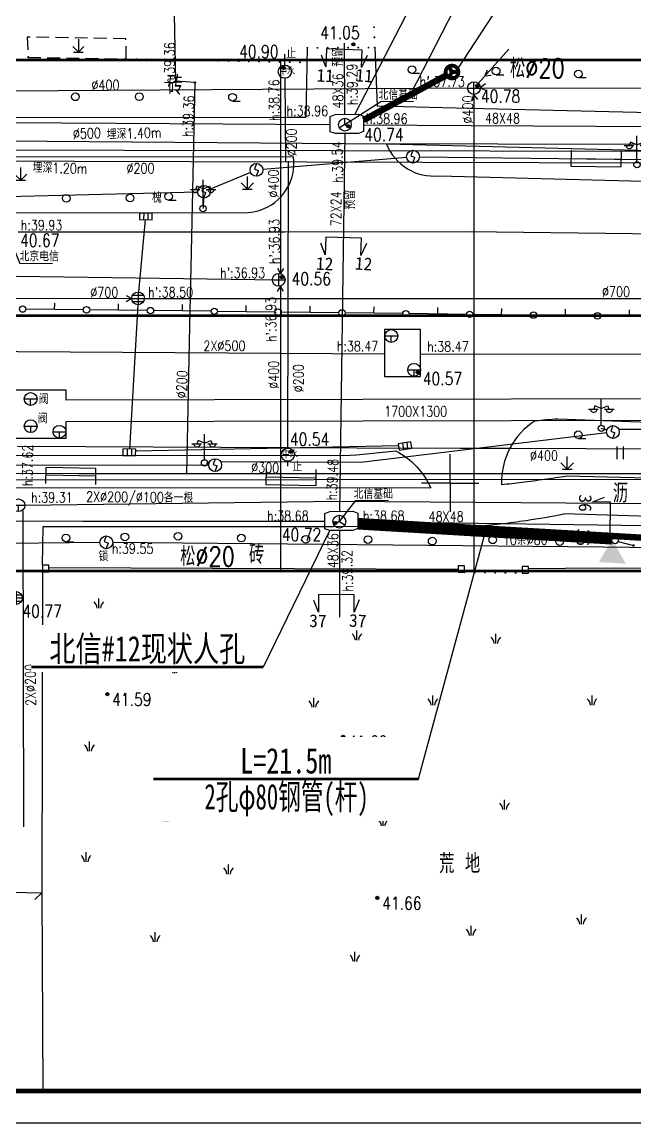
# Model space of a CAD drawing. Header units: inches. Extents: x 505347 to 508499, y 312634 to 313316.
# Drawn here: x 505470.2 to 505518.2, y 312661.5 to 312747.7 of the extents above; entities that cross this region are included whole.
import ezdxf
from ezdxf.enums import TextEntityAlignment as Align
from ezdxf.lldxf.tags import DXFTag

# ---------------------------------------------------------------- set-up
doc = ezdxf.new("R2010")
doc.units = ezdxf.units.IN
doc.header["$LTSCALE"] = 0.5
doc.header["$MEASUREMENT"] = 0
doc.linetypes.add('ACAD_ISO05W100', pattern=[33, 24, -3, 0, -3, 0, -3])
doc.linetypes.add('XX21', pattern=[3, 2, -1])
for name, color, linetype in [('BJ0', 7, 'Continuous'), ('BJ02', 7, 'Continuous'), ('BJ03', 7, 'Continuous'), ('BJ04', 7, 'Continuous'), ('BJ05', 7, 'Continuous'), ('BJ08', 7, 'Continuous'), ('BJ09', 7, 'Continuous'), ('BJ10', 7, 'Continuous'), ('BZ', 2, 'Continuous'), ('上水注记', 4, 'Continuous'), ('上水管线', 4, 'Continuous'), ('中水井', 151, 'Continuous'), ('中水注记', 151, 'Continuous'), ('中水管线', 151, 'Continuous'), ('中水高程表', 151, 'Continuous'), ('各家需求标注', 6, 'Continuous'), ('图签', 7, 'Continuous'), ('污水井', 247, 'Continuous'), ('污水注记', 247, 'Continuous'), ('污水管线', 247, 'Continuous'), ('污水高程表', 247, 'Continuous'), ('热力井', 40, 'Continuous'), ('热力注记', 40, 'Continuous'), ('热力管线', 40, 'Continuous'), ('热力高程表', 40, 'Continuous'), ('照明井', 193, 'Continuous'), ('照明管线', 193, 'Continuous'), ('燃气注记', 6, 'Continuous'), ('燃气管线', 6, 'Continuous'), ('燃气高程表', 6, 'Continuous'), ('电信井权属', 7, 'Continuous'), ('电信井（北信基础）', 3, 'Continuous'), ('电信断面图及编号', 3, 'Continuous'), ('电信注记', 3, 'Continuous'), ('电信管线', 3, 'Continuous'), ('电信规划位置', 1, 'Continuous'), ('电信高程表', 3, 'Continuous'), ('电力井', 1, 'Continuous'), ('电力注记', 1, 'Continuous'), ('电力管线', 1, 'Continuous'), ('电力高程表', 1, 'Continuous'), ('通信人井', 7, 'Continuous'), ('道路红线', 1, 'Continuous'), ('雨水井', 34, 'Continuous'), ('雨水注记', 34, 'Continuous'), ('雨水管线', 34, 'Continuous'), ('雨水高程表', 34, 'Continuous'), ('雨蓖子', 34, 'Continuous')]:
    doc.layers.add(name, color=color, linetype=linetype)
doc.styles.add('HZ', font='simplex.shx', dxfattribs={"bigfont": 'hztxt'})
doc.styles.get("Standard").update_dxf_attribs({"font": 'txt.shx', "bigfont": 'hztxt.shx'})
doc.styles.add('粗宋', font='', dxfattribs={"width": 0.75})
doc.styles.add('粗等线', font='simhei.ttf')
doc.styles.get('粗宋').set_extended_font_data('SimSun')
doc.linetypes.add('1152', pattern='A,15,-0.9,[138,ltypeshp.shx,S=1,R=0,X=0,Y=-0.5],-0.7,[138,ltypeshp.shx,S=1,R=0,X=0,Y=-0.5],-0.9,0', length=17.5)
tags = doc.linetypes.add('DL', pattern='A,15,-4.925,[130,ltypeshp.shx,S=0.5,R=330,X=-0.15,Y=0.433],0,[130,ltypeshp.shx,S=0.4,R=90,X=0,Y=0],-0.15,[130,ltypeshp.shx,S=0.5,R=150,X=0,Y=-0.433],-4.925,15', length=40).pattern_tags.tags
tags[32:33] = [DXFTag(74, 4), DXFTag(75, 0), DXFTag(340, '0'), DXFTag(46, 1.0), DXFTag(50, 0.0), DXFTag(44, 0.0), DXFTag(45, 0.0)]
tags[30:31] = [DXFTag(74, 4), DXFTag(75, 0), DXFTag(340, '0'), DXFTag(46, 1.0), DXFTag(50, 0.0), DXFTag(44, 0.0), DXFTag(45, 0.0)]
tags[4:5] = [DXFTag(74, 4), DXFTag(75, 0), DXFTag(340, '0'), DXFTag(46, 1.0), DXFTag(50, 0.0), DXFTag(44, 0.0), DXFTag(45, 0.0)]
tags = doc.linetypes.add('DX', pattern='A,15,-5,[130,ltypeshp.shx,S=1,R=330,X=0,Y=0],-5,15', length=40).pattern_tags.tags
tags[16:17] = [DXFTag(74, 4), DXFTag(75, 0), DXFTag(340, '0'), DXFTag(46, 1.0), DXFTag(50, 0.0), DXFTag(44, 0.0), DXFTag(45, 0.0)]
tags[14:15] = [DXFTag(74, 4), DXFTag(75, 0), DXFTag(340, '0'), DXFTag(46, 1.0), DXFTag(50, 0.0), DXFTag(44, 0.0), DXFTag(45, 0.0)]
tags[4:5] = [DXFTag(74, 4), DXFTag(75, 0), DXFTag(340, '0'), DXFTag(46, 1.0), DXFTag(50, 0.0), DXFTag(44, 0.0), DXFTag(45, 0.0)]
tags = doc.linetypes.add('SS', pattern='A,15,-1.9,[130,ltypeshp.shx,S=1,R=330,X=0,Y=0],-1.2,[130,ltypeshp.shx,S=1,R=330,X=0,Y=0],-1.9,15', length=35).pattern_tags.tags
tags[24:25] = [DXFTag(74, 4), DXFTag(75, 0), DXFTag(340, '0'), DXFTag(46, 1.0), DXFTag(50, 0.0), DXFTag(44, 0.0), DXFTag(45, 0.0)]
tags[22:23] = [DXFTag(74, 4), DXFTag(75, 0), DXFTag(340, '0'), DXFTag(46, 1.0), DXFTag(50, 0.0), DXFTag(44, 0.0), DXFTag(45, 0.0)]
tags[4:5] = [DXFTag(74, 4), DXFTag(75, 0), DXFTag(340, '0'), DXFTag(46, 1.0), DXFTag(50, 0.0), DXFTag(44, 0.0), DXFTag(45, 0.0)]
tags = doc.linetypes.add('TRQZ', pattern='A,15,[130,ltypeshp.shx,S=0.6,R=0,X=0,Y=0],-2.5,[133,ltypeshp.shx,S=0.05,R=0,X=0,Y=0],-2.5,[130,ltypeshp.shx,S=0.6,R=0,X=0,Y=0],15', length=35).pattern_tags.tags
tags[28:29] = [DXFTag(74, 4), DXFTag(75, 0), DXFTag(340, '0'), DXFTag(46, 1.0), DXFTag(50, 0.0), DXFTag(44, 0.0), DXFTag(45, 0.0)]

# ---------------------------------------------------------------- blocks, each defined once
blk = doc.blocks.new('B5461')
for q in [(-0.866025, -0.5), (0, 1), (0.866025, -0.5)]:
    blk.add_line((0, 0), q)
blk.add_circle((0, 0), 1)
blk = doc.blocks.new('B552')
for p, q in [((0.984668, 0.518566), (-1.015332, 0.518566)), ((-1.015332, 0.518566), (-1.015332, -0.481434)), ((0.984668, -0.481434), (0.984668, 0.518566)), ((-1.015332, -0.481434), (0.984668, -0.481434))]:
    blk.add_line(p, q)
at = {"linetype": 'Continuous'}
for p, q in [((-0.348666, -0.481434), (-0.348666, 0.518566)), ((0.318001, -0.481434), (0.318001, 0.518566))]:
    blk.add_line(p, q, dxfattribs=at)
blk = doc.blocks.new('MB9389')
blk.add_lwpolyline([(0, 0), (0, 1.5)])
for centre, start, end in [((-1.856822, -0.19892), 7.057156, 46.873753), ((1.856822, -0.19892), 133.126247, 172.942844)]:
    blk.add_arc(centre, 1.619088, start, end)
blk = doc.blocks.new('BC028')
for p, q in [((-0.99, 3.5), (-1.19, 3)), ((0, 3.1), (-0.99, 3.5)), ((0, 0.5), (0, 4.5)), ((0, 3.1), (1, 3.5)), ((1, 3.5), (1.2, 3)), ((-1.98, 3), (-0.49, 3)), ((0.5, 3), (2, 3))]:
    blk.add_line(p, q)
blk.add_circle((0, 0), 0.5)
for centre in [(-1.19, 3), (1.25, 3)]:
    blk.add_arc(centre, 0.5, 179, 0)
blk = doc.blocks.new('236')
blk.add_lwpolyline([(-0.5, -0.5), (0.5, -0.5), (0.5, 0.5), (-0.5, 0.5)], close=True)
blk = doc.blocks.new('953')
for p, q in [((0, 2), (0, 0)), ((0, 0), (-0.87, 0.87)), ((-0.75, 0), (0.75, 0)), ((0.87, 0.87), (0, 0))]:
    blk.add_line(p, q)
blk = doc.blocks.new('BC112')
for p, q in [((-0.49, -0.99), (-0.49, 1.01)), ((0.51, -0.99), (0.51, 1.01))]:
    blk.add_line(p, q)
blk = doc.blocks.new('B954')
at = {"linetype": 'Continuous'}
for p, q in [((0, 0), (0, 2)), ((0, 0), (-0.978957, 0.978957)), ((-0.75, 0), (0.75, 0)), ((0, 0), (0.978957, 0.978957))]:
    blk.add_line(p, q, dxfattribs=at)
blk = doc.blocks.new('831')
for radius in [0.25, 0.15, 0.05]:
    blk.add_circle((0, 0), radius)
blk = doc.blocks.new('B8211')
blk.add_hatch(color=256).paths.add_polyline_path([(0.25, 0, 1), (-0.25, 0, 1)])
blk.add_circle((0, 0), 0.25)
blk = doc.blocks.new('B545')
for p, q in [((-1, 0), (1, 0)), ((0, -1), (0, 0))]:
    blk.add_line(p, q)
blk.add_circle((0, 0), 1)
blk = doc.blocks.new('B547')
at = {"linetype": 'Continuous'}
for p, q in [((0, 1), (-0.31427, 0.111111)), ((-0.31427, 0.111111), (0.31427, -0.111111)), ((0, -1), (0.31427, -0.111111))]:
    blk.add_line(p, q, dxfattribs=at)
blk.add_circle((0, 0), 1)
blk = doc.blocks.new('B5421')
for p, q in [((-1, 0), (1, 0)), ((0, -1), (0, 1))]:
    blk.add_line(p, q)
blk.add_circle((0, 0), 1)
blk = doc.blocks.new('B5422')
at = {"linetype": 'Continuous'}
for p, q in [((-1, 0), (1, 0)), ((-0.866025, 0.5), (0.866025, 0.5)), ((0, 1), (0, -1)), ((-0.866025, -0.5), (0.866025, -0.5))]:
    blk.add_line(p, q, dxfattribs=at)
blk.add_circle((0, 0), 1, dxfattribs=at)
blk = doc.blocks.new('53214')
blk.add_circle((0, 0), 0.1)
for tag in ['路号', '线号', '点号']:
    blk.add_attdef(tag, (0, 0), '', height=0.00001)
blk = doc.blocks.new('111111')
for p, q in [((518343.576, 303505.111), (518748.576, 303505.111)), ((518331.076, 303502.611), (518751.076, 303502.611))]:
    blk.add_line(p, q)
at = {"const_width": 0.35}
blk.add_lwpolyline([(518343.576, 303648.561), (518748.576, 303648.561), (518748.576, 303505.111), (518343.576, 303505.111)], close=True, dxfattribs=at)
blk = doc.blocks.new('A$C23F021E1')
at = {"color": 255}
blk.add_wipeout([(0, 6.569), (20.762, 6.569), (20.762, 0), (0, 0)], dxfattribs=at).dxf.layer = 'BZ'
at = {"layer": 'BZ', "color": 0, "const_width": 0.2}
blk.add_lwpolyline([(0, 3.285), (20.762, 3.285)], dxfattribs=at)
at = {"layer": 'BZ', "style": '粗宋', "width": 0.75, "flags": 8}
for tag, p in [('X=', (10.365, 3.712)), ('Y=', (10.426, 0.898))]:
    blk.add_attdef(tag, text='', height=2, dxfattribs=at).set_placement(p, align=Align.CENTER)
blk = doc.blocks.new('5656')
at = {"layer": '通信人井', "color": 0, "const_width": 0.6, "elevation": -9959.29}
blk.add_lwpolyline([(513203.83, 303411.73), (513203.83, 303411.8), (513203.82, 303411.86), (513203.81, 303411.92), (513203.79, 303411.98), (513203.77, 303412.04), (513203.75, 303412.1), (513203.72, 303412.16), (513203.69, 303412.21), (513203.66, 303412.26), (513203.62, 303412.32), (513203.58, 303412.36), (513203.54, 303412.41), (513203.5, 303412.45), (513203.45, 303412.49), (513203.4, 303412.53), (513203.34, 303412.56), (513203.29, 303412.6), (513203.23, 303412.62), (513203.17, 303412.65), (513203.11, 303412.67), (513203.05, 303412.68), (513202.99, 303412.69), (513202.93, 303412.7), (513202.87, 303412.71), (513202.8, 303412.71), (513202.74, 303412.7), (513202.68, 303412.69), (513202.62, 303412.68), (513202.56, 303412.67), (513202.5, 303412.65), (513202.44, 303412.63), (513202.38, 303412.6), (513202.33, 303412.57), (513202.27, 303412.54), (513202.22, 303412.5), (513202.17, 303412.46), (513202.13, 303412.42), (513202.08, 303412.37), (513202.04, 303412.32), (513202.01, 303412.27), (513201.97, 303412.22), (513201.94, 303412.16), (513201.92, 303412.11), (513201.89, 303412.05), (513201.87, 303411.99), (513201.86, 303411.93), (513201.84, 303411.87), (513201.84, 303411.8), (513201.83, 303411.74), (513201.83, 303411.68), (513201.84, 303411.62), (513201.84, 303411.55), (513201.85, 303411.49), (513201.87, 303411.43), (513201.89, 303411.37), (513201.91, 303411.31), (513201.94, 303411.26), (513201.97, 303411.2), (513202, 303411.15), (513202.04, 303411.1), (513202.08, 303411.05), (513202.12, 303411), (513202.17, 303410.96), (513202.22, 303410.92), (513202.27, 303410.88), (513202.32, 303410.85), (513202.37, 303410.82), (513202.43, 303410.79), (513202.49, 303410.77), (513202.55, 303410.75), (513202.61, 303410.73), (513202.67, 303410.72), (513202.73, 303410.71), (513202.8, 303410.71), (513202.86, 303410.71), (513202.92, 303410.71), (513202.98, 303410.72), (513203.05, 303410.73), (513203.11, 303410.74), (513203.17, 303410.76), (513203.22, 303410.79), (513203.28, 303410.81), (513203.34, 303410.84), (513203.39, 303410.88), (513203.44, 303410.91), (513203.49, 303410.95), (513203.54, 303411), (513203.58, 303411.04), (513203.62, 303411.09), (513203.66, 303411.14), (513203.69, 303411.19), (513203.72, 303411.25), (513203.75, 303411.3), (513203.77, 303411.36), (513203.79, 303411.42), (513203.81, 303411.48), (513203.82, 303411.55), (513203.83, 303411.61), (513203.83, 303411.67)], close=True, dxfattribs=at)
for points in [[(513202.83, 303411.71), (513202.34, 303410.89)], [(513203.78, 303411.7), (513202.83, 303411.71), (513202.35, 303412.52)]]:
    blk.add_lwpolyline(points, dxfattribs=at)
blk = doc.blocks.new('A$C463E76B2')
at = {"color": 255}
blk.add_wipeout([(0, 3.692), (18.176, 3.692), (18.176, 0), (0, 0)], dxfattribs=at).dxf.layer = 'BZ'
at = {"layer": 'BZ', "color": 0, "const_width": 0.2}
blk.add_lwpolyline([(0, 0.407), (18.176, 0.407)], dxfattribs=at)
at = {"layer": 'BZ', "style": '粗宋', "width": 0.75, "flags": 8}
blk.add_attdef('X=', text='', height=2, dxfattribs=at).set_placement((9.088, 0.834), align=Align.CENTER)

msp = doc.modelspace()

# ---------------------------------------------------------------- hatches: boundary and pattern name
at = {"layer": '图签'}
msp.add_hatch(color=1, dxfattribs=at).paths.add_polyline_path([(505516.37, 312707.139), (505515.328, 312705.4), (505517.455, 312705.271)])

# ---------------------------------------------------------------- linework, layer by layer
for p, q in [((505517.287, 312781.182), (505496.225, 312740.45, 82.3)), ((505517.843, 312775.749), (505500.566, 312741.973, 82.3)), ((505519.195, 312766.913), (505504.27, 312744.011))]:
    msp.add_line(p, q)
at = {"color": 1, "const_width": 0.2, "elevation": 82.3}
for points in [[(505428.806, 312744.696), (505518.45, 312744.696), (505562.4, 312744.696), (505562.4, 312807.449)], [(505828.45, 312704.696), (505428.806, 312704.696)]]:
    msp.add_lwpolyline(points, dxfattribs=at)
at = {"const_width": 0.5, "elevation": 82.3}
for points in [[(505496.905, 312739.996), (505503.407, 312743.506)], [(505496.469, 312708.608), (505522.615, 312707.083)], [(505496.471, 312708.199), (505516.361, 312707.023)]]:
    msp.add_lwpolyline(points, dxfattribs=at)
at = {"layer": 'BJ0'}
for q in [(505503.696, 312713.84, 82.3), (505501.446, 312711.59, 82.3), (505503.696, 312709.34, 82.3), (505505.946, 312711.59, 82.3)]:
    msp.add_line((505503.696, 312711.59, 82.3), q, dxfattribs=at)
at = {"layer": 'BJ02', "linetype": 'Continuous', "elevation": 82.3}
for points in [[(505474.976, 312725.148), (505470.476, 312725.202)], [(505472.726, 312725.175), (505472.732, 312725.675)], [(505479.975, 312725.089), (505475.476, 312725.143)], [(505477.725, 312725.116), (505477.731, 312725.616)], [(505484.975, 312725.03), (505480.475, 312725.083)], [(505482.725, 312725.057), (505482.731, 312725.557)], [(505489.975, 312724.971), (505485.475, 312725.024)], [(505487.725, 312724.997), (505487.731, 312725.497)], [(505494.974, 312724.911), (505490.475, 312724.965)], [(505492.724, 312724.938), (505492.73, 312725.438)], [(505499.974, 312724.852), (505495.474, 312724.905)], [(505497.724, 312724.879), (505497.73, 312725.379)], [(505504.974, 312724.793), (505500.474, 312724.846)], [(505502.724, 312724.82), (505502.73, 312725.319)], [(505507.723, 312724.76), (505507.729, 312725.26)], [(505512.723, 312724.701), (505512.729, 312725.201)], [(505517.723, 312724.642), (505517.729, 312725.142)], [(505509.973, 312724.734), (505505.474, 312724.787)], [(505514.973, 312724.674), (505510.473, 312724.728)], [(505519.972, 312724.615), (505515.473, 312724.668)], [(505468.134, 312663.999), (505468.055, 312670.123), (505467.933, 312679.584), (505471.71, 312679.521), (505471.809, 312663.999)]]:
    msp.add_lwpolyline(points, dxfattribs=at)
at = {"layer": 'BJ02', "linetype": 'Continuous', "elevation": 82.3, "flags": 128}
for points in [[(505471.779, 312704.65), (505471.71, 312679.521)], [(505472.279, 312704.985), (505504.315, 312704.858)], [(505509.831, 312704.922), (505512.691, 312704.891)], [(505533.419, 312704.923), (505512.691, 312704.891)], [(505471.71, 312679.521), (505471.177, 312678.993)]]:
    msp.add_lwpolyline(points, dxfattribs=at)
at = {"layer": 'BJ02', "linetype": 'Continuous'}
for centre in [(505470.226, 312725.205, 82.3), (505475.226, 312725.145, 82.3), (505480.225, 312725.086, 82.3), (505485.225, 312725.027, 82.3), (505490.225, 312724.968, 82.3), (505495.224, 312724.908, 82.3), (505500.224, 312724.849, 82.3), (505505.224, 312724.79, 82.3), (505510.223, 312724.731, 82.3), (505515.223, 312724.671, 82.3)]:
    msp.add_circle(centre, 0.25, dxfattribs=at)
at = {"layer": 'BJ03', "linetype": 'Continuous', "elevation": 82.3}
for points in [[(505513.165, 312737.641), (505513.146, 312736.391)], [(505513.155, 312736.991), (505517.059, 312736.933)], [(505517.069, 312737.583), (505517.05, 312736.333)], [(505513.146, 312736.391), (505517.05, 312736.333)], [(505472.041, 312711.544), (505472.059, 312712.793)], [(505475.963, 312712.735), (505472.059, 312712.793)], [(505475.954, 312712.135), (505472.05, 312712.193)], [(505475.945, 312711.486), (505475.963, 312712.735)], [(505489.284, 312712.714), (505489.266, 312711.464)], [(505489.274, 312712.064), (505493.178, 312712.006)], [(505493.188, 312712.656), (505493.17, 312711.406)], [(505489.266, 312711.464), (505493.17, 312711.406)]]:
    msp.add_lwpolyline(points, dxfattribs=at)
at = {"layer": 'BJ04', "linetype": 'Continuous', "const_width": 0.075, "elevation": 82.3}
for points in [[(505497.735, 312747.311, 1), (505497.737, 312747.236, 1)], [(505497.76, 312746.511, 1), (505497.762, 312746.436, 1)], [(505492.538, 312745.652, 1), (505492.463, 312745.652, 1)], [(505493.338, 312745.655, 1), (505493.263, 312745.655, 1)], [(505494.138, 312745.659, 1), (505494.063, 312745.658, 1)], [(505494.938, 312745.662, 1), (505494.863, 312745.662, 1)], [(505495.737, 312745.666, 1), (505495.662, 312745.665, 1)], [(505496.537, 312745.669, 1), (505496.462, 312745.669, 1)], [(505497.337, 312745.672, 1), (505497.262, 312745.672, 1)], [(505497.785, 312745.712, 1), (505497.787, 312745.637, 1)], [(505470.611, 312744.906, 1), (505470.686, 312744.906, 1)], [(505478.37, 312744.779, 1), (505478.295, 312744.78, 1)], [(505479.17, 312744.764, 1), (505479.095, 312744.765, 1)], [(505479.97, 312744.748, 1), (505479.895, 312744.75, 1)], [(505480.77, 312744.733, 1), (505480.695, 312744.734, 1)], [(505481.57, 312744.718, 1), (505481.495, 312744.719, 1)], [(505482.369, 312744.703, 1), (505482.294, 312744.704, 1)], [(505483.169, 312744.687, 1), (505483.094, 312744.689, 1)], [(505483.969, 312744.672, 1), (505483.894, 312744.673, 1)], [(505484.769, 312744.657, 1), (505484.694, 312744.658, 1)], [(505485.569, 312744.642, 1), (505485.494, 312744.643, 1)], [(505486.369, 312744.626, 1), (505486.294, 312744.628, 1)], [(505487.169, 312744.611, 1), (505487.094, 312744.612, 1)], [(505487.968, 312744.596, 1), (505487.893, 312744.597, 1)], [(505488.768, 312744.581, 1), (505488.693, 312744.582, 1)], [(505489.568, 312744.565, 1), (505489.493, 312744.567, 1)], [(505490.368, 312744.55, 1), (505490.293, 312744.552, 1)], [(505491.168, 312744.535, 1), (505491.093, 312744.536, 1)], [(505491.968, 312744.52, 1), (505491.893, 312744.521, 1)], [(505504.852, 312704.608, 1), (505504.777, 312704.609, 1)], [(505505.652, 312704.597, 1), (505505.577, 312704.598, 1)], [(505506.452, 312704.586, 1), (505506.377, 312704.587, 1)], [(505507.252, 312704.575, 1), (505507.177, 312704.576, 1)], [(505508.052, 312704.563, 1), (505507.977, 312704.564, 1)], [(505508.852, 312704.552, 1), (505508.777, 312704.553, 1)]]:
    msp.add_lwpolyline(points, format="xyb", close=True, dxfattribs=at)
at = {"layer": 'BJ04', "linetype": 'XX21', "elevation": 82.3}
msp.add_lwpolyline([(505470.649, 312744.906), (505478.333, 312744.78), (505478.302, 312746.368), (505470.586, 312746.494)], close=True, dxfattribs=at)
at = {"layer": 'BJ04', "linetype": 'Continuous', "elevation": 82.3, "flags": 128}
for points in [[(505492.5, 312745.652), (505492.397, 312740.235)], [(505497.786, 312745.674), (505497.983, 312741.092)], [(505502.812, 312735.635), (505535.821, 312734.785)]]:
    msp.add_lwpolyline(points, dxfattribs=at)
at = {"layer": 'BJ04', "linetype": 'Continuous'}
for points, elevation in [([(505504.127, 312740.942), (505497.983, 312741.092)], 123.01), ([(505535.746, 312740.171), (505504.127, 312740.942)], 123.01), ([(505428.806, 312740.185), (505490.935, 312740.234)], 82.3), ([(505490.935, 312740.234), (505492.397, 312740.235)], 82.3), ([(505428.806, 312737.138), (505491.427, 312737.122)], 82.3), ([(505428.806, 312732.682), (505487.437, 312732.754)], 82.3), ([(505495.342, 312713.731), (505469.686, 312713.725)], 82.3), ([(505512.801, 312712.142), (505518.111, 312712.013)], 123.079), ([(505518.111, 312712.013), (505542.339, 312711.428)], 123.079), ([(505468.527, 312711.231), (505502.167, 312711.209)], 82.3), ([(505520.19, 312708.953), (505512.579, 312709.17)], 82.3), ([(505471.779, 312705.15), (505471.824, 312708.194), (505490.717, 312708.198)], 123.131), ([(505490.717, 312708.198), (505494.54, 312708.199)], 123.131), ([(505494.54, 312708.199), (505505.554, 312708.202)], 123.131)]:
    msp.add_lwpolyline(points, dxfattribs=dict(at, elevation=elevation))
at = {"layer": 'BJ04'}
for points, elevation in [([(505535.992, 312737.186), (505498.716, 312738.122)], 123), ([(505512.126, 312716.623), (505537.044, 312715.707)], 82.3)]:
    msp.add_lwpolyline(points, dxfattribs=dict(at, elevation=elevation))
at = {"layer": 'BJ04', "linetype": 'Continuous', "elevation": 82.3, "flags": 128}
for points in [[(505498.716, 312738.122, 0.335203), (505502.812, 312735.635)], [(505510.346, 312716.465, -0.006776), (505512.126, 312716.623)], [(505495.342, 312713.731, 0.011934), (505499.442, 312714.104)], [(505505.554, 312708.202, 0.0086), (505507.617, 312708.399, 0.0086), (505509.673, 312708.667, 0.012235), (505512.579, 312709.17)]]:
    msp.add_lwpolyline(points, format="xyb", dxfattribs=at)
at = {"layer": 'BJ04', "linetype": 'Continuous', "elevation": 82.3}
for points in [[(505489.14, 312733.068, 0.336037), (505491.427, 312737.122)], [(505487.437, 312732.754, 0.113826), (505489.14, 312733.068)], [(505510.346, 312716.465, 0.263098), (505507.718, 312711.467, 2.398395)], [(505499.442, 312714.104, -0.169651), (505502.167, 312711.209, 0.649339)], [(505509.322, 312711.659, 0.003237), (505511.063, 312711.889, 0.003237), (505512.801, 312712.142)], [(505507.718, 312711.467, 0.002977), (505509.322, 312711.659)]]:
    msp.add_lwpolyline(points, format="xyb", dxfattribs=at)
at = {"layer": 'BJ05', "linetype": 'DL', "elevation": 123.048}
msp.add_lwpolyline([(505516.844, 312707.024), (505518.051, 312706.702)], dxfattribs=at)
at = {"layer": 'BJ05', "linetype": 'DL', "const_width": 0.1, "elevation": 123.048}
msp.add_lwpolyline([(505518.068, 312706.749, 1), (505518.035, 312706.654, 1)], format="xyb", close=True, dxfattribs=at)
at = {"layer": 'BJ05', "linetype": 'Continuous'}
msp.add_circle((505516.602, 312707.089, 123.048), 0.25, dxfattribs=at)
at = {"layer": 'BJ09', "linetype": 'Continuous', "flags": 128}
for points, elevation in [([(505500.696, 312743.658), (505501.296, 312743.658)], 82.3), ([(505507.288, 312743.539), (505507.888, 312743.539)], 82.3), ([(505513.732, 312743.32), (505514.332, 312743.32)], 82.3), ([(505486.646, 312741.486), (505487.246, 312741.486)], 82.3), ([(505481.642, 312733.729), (505482.242, 312733.729)], 82.3), ([(505513.713, 312715.069), (505514.313, 312715.069)], 122.945), ([(505473.608, 312706.995), (505474.208, 312706.995)], 82.3)]:
    msp.add_lwpolyline(points, dxfattribs=dict(at, elevation=elevation))
at = {"layer": 'BJ09', "linetype": 'Continuous'}
for centre in [(505500.7, 312743.953, 82.3), (505507.292, 312743.834, 82.3), (505513.737, 312743.615, 82.3), (505474.352, 312741.819, 82.3), (505479.359, 312741.831, 82.3), (505486.651, 312741.782, 82.3), (505481.647, 312734.025, 82.3), (505473.631, 312733.874, 82.3), (505478.631, 312733.902, 82.3), (505513.718, 312715.365, 122.945), (505478.223, 312707.373, 82.3), (505482.391, 312707.422, 82.3), (505473.612, 312707.29, 82.3), (505487.339, 312707.276, 82.3), (505492.391, 312707.186, 82.3), (505497.258, 312707.162, 82.3), (505502.285, 312707.04, 82.3), (505507.029, 312707.143, 82.3), (505512.26, 312707.012, 82.3)]:
    msp.add_circle(centre, 0.3, dxfattribs=at)
at = {"layer": '上水管线', "linetype": 'SS', "ltscale": 0.6, "elevation": 82.3}
for points in [[(505428.806, 312737.713), (505494.64, 312737.607)], [(505494.64, 312737.607), (505518.943, 312737.567)], [(505469.827, 312714.471), (505496.398, 312714.357)], [(505496.398, 312714.357), (505504.448, 312714.322)], [(505504.448, 312714.322), (505508.502, 312714.305)], [(505508.502, 312714.305), (505537.618, 312714.179)]]:
    msp.add_lwpolyline(points, dxfattribs=at)
at = {"layer": '中水井'}
for centre in [(505490.754, 312743.784, 82.3), (505490.987, 312713.806, 82.3)]:
    msp.add_circle(centre, 0.515, dxfattribs=at)
at = {"layer": '中水管线', "elevation": 82.3}
for points in [[(505490.754, 312744.266), (505490.754, 312745.155)], [(505490.981, 312712.9), (505490.981, 312713.247)]]:
    msp.add_lwpolyline(points, dxfattribs=at)
at = {"layer": '中水管线', "linetype": 'SS', "ltscale": 0.6}
for points, elevation in [([(505490.754, 312743.303), (505490.805, 312736.794)], 82.3), ([(505428.806, 312736.904), (505519.711, 312736.64)], 82.3), ([(505490.984, 312714.341), (505491.033, 312736.794)], 82.3), ([(505518.949, 312711.854), (505467.067, 312711.804)], 122.741)]:
    msp.add_lwpolyline(points, dxfattribs=dict(at, elevation=elevation))
at = {"layer": '污水管线', "elevation": 82.3}
for points in [[(505505.882, 312742.874), (505508.286, 312745.554)], [(505490.405, 312744.696), (505490.405, 312727.975)], [(505506.598, 312743.911), (505506.4, 312743.452), (505506.897, 312743.51)], [(505505.052, 312742.49), (505428.806, 312741.993)], [(505506.449, 312742.822), (505506.05, 312742.521), (505506.511, 312742.326)], [(505506.05, 312742.521), (505579.744, 312742.478)], [(505505.852, 312741.605), (505505.55, 312742.003), (505505.356, 312741.543)], [(505505.55, 312742.003), (505505.554, 312704.696)], [(505490.165, 312728.396), (505490.405, 312727.975), (505490.665, 312728.391)], [(505439.843, 312728.196), (505490.273, 312727.494)], [(505490.646, 312726.573), (505490.405, 312727.011), (505490.146, 312726.583)], [(505490.405, 312727.011), (505490.405, 312704.696)]]:
    msp.add_lwpolyline(points, dxfattribs=at)
at = {"layer": '热力管线'}
for p, q in [((505530.287, 312718.197, 82.3), (505473.611, 312718.085, 82.3)), ((505530.287, 312716.497, 82.3), (505473.611, 312716.385, 82.3)), ((505495.016, 312710.145, 82.3), (505470.391, 312709.828, 82.3))]:
    msp.add_line(p, q, dxfattribs=at)
at = {"layer": '热力管线', "elevation": 82.3}
msp.add_lwpolyline([(505498.547, 312719.929), (505501.368, 312719.929), (505501.368, 312723.616), (505498.547, 312723.616)], close=True, dxfattribs=at)
for points in [[(505428.806, 312722.138), (505498.547, 312721.69)], [(505501.368, 312721.69), (505633.932, 312721.683)], [(505468.202, 312718.101), (505468.202, 312718.886), (505473.611, 312718.886), (505473.611, 312718.085)], [(505473.611, 312716.385), (505473.611, 312715.064), (505468.202, 312715.064), (505468.202, 312716.401)], [(505470.222, 312709.421), (505470.284, 312684.666)], [(505555.323, 312709.695), (505495.016, 312710.145)]]:
    msp.add_lwpolyline(points, dxfattribs=at)
at = {"layer": '照明管线', "elevation": 82.3}
for points in [[(505489.045, 312736.144), (505500.294, 312737.09)], [(505501.303, 312737.124), (505518.724, 312736.905)], [(505484.875, 312734.579), (505488.073, 312735.912)], [(505454.093, 312733.663), (505483.934, 312734.376)], [(505484.388, 312733.875), (505484.343, 312733.076)], [(505496.708, 312713.226), (505515.96, 312715.542)], [(505515.952, 312715.735), (505515.526, 312715.87)], [(505522.898, 312714.851), (505520.213, 312715.789), (505516.895, 312715.78)], [(505449.131, 312713.004), (505484.786, 312712.99)], [(505484.796, 312713.1), (505484.614, 312713.14)], [(505485.703, 312713.277), (505496.708, 312713.226)]]:
    msp.add_lwpolyline(points, dxfattribs=at)
at = {"layer": '燃气管线', "linetype": 'TRQZ'}
for p, q in [((505482.226, 312743.05, 82.3), (505482.046, 312751.27, 82.3)), ((505483.716, 312742.93, 82.3), (505482.226, 312743.05, 82.3)), ((505483.433, 312729.672, 82.3), (505483.716, 312742.93, 82.3)), ((505483.308, 312723.857, 82.3), (505483.433, 312729.672, 82.3)), ((505483.063, 312712.344, 82.3), (505483.308, 312723.857, 82.3)), ((505462.426, 312712.35, 82.3), (505474.629, 312712.346, 82.3)), ((505474.629, 312712.346, 82.3), (505480.853, 312712.345, 82.3)), ((505480.853, 312712.345, 82.3), (505492.723, 312712.342, 82.3)), ((505492.723, 312712.342, 82.3), (505533.682, 312712.332, 82.3))]:
    msp.add_line(p, q, dxfattribs=at)
at = {"layer": '燃气管线', "linetype": 'TRQZ', "ltscale": 0.5}
for points, elevation in [([(505495.452, 312738.142), (505428.806, 312738.651)], 123.04), ([(505555.331, 312738.003), (505495.452, 312738.142)], 122.937)]:
    msp.add_lwpolyline(points, dxfattribs=dict(at, elevation=elevation))
at = {"layer": '燃气管线', "linetype": 'TRQZ'}
for p in [(505482.226, 312743.05, 82.3), (505483.716, 312742.93, 82.3)]:
    msp.add_point(p, dxfattribs=at)
at = {"layer": '电信井权属'}
for points, elevation in [([(505495.452, 312739.642), (505498.261, 312741.463), (505500.82, 312741.486)], 123.04), ([(505469.01, 312731.246), (505470.008, 312728.78), (505472.567, 312728.803)], 82.3), ([(505495.016, 312708.565), (505496.312, 312710.232), (505498.871, 312710.255)], 123.022)]:
    msp.add_lwpolyline(points, dxfattribs=dict(at, elevation=elevation))
at = {"layer": '电信断面图及编号'}
for points, elevation in [([(505497.188, 312745.064), (505496.763, 312744.117), (505496.808, 312745.47), (505494.011, 312745.564), (505493.964, 312744.167), (505493.618, 312745.088)], 41.073), ([(505497.136, 312730.339), (505496.711, 312729.392), (505496.756, 312730.745), (505493.959, 312730.839), (505493.912, 312729.442), (505493.566, 312730.363)], 41.073), ([(505515.814, 312706.901), (505514.858, 312707.308), (505516.212, 312707.289), (505516.252, 312710.087), (505514.855, 312710.107), (505515.769, 312710.471)], 82.3), ([(505496.577, 312702.438), (505496.17, 312701.483), (505496.189, 312702.837), (505493.391, 312702.877), (505493.371, 312701.479), (505493.007, 312702.394)], 82.3)]:
    msp.add_lwpolyline(points, dxfattribs=dict(at, elevation=elevation))
at = {"layer": '电信管线', "linetype": 'DX'}
for p, q in [((505469.863, 312731.24, 82.3), (505483.993, 312731.25, 82.3)), ((505483.993, 312731.25, 82.3), (505490.738, 312731.255, 82.3)), ((505490.738, 312731.255, 82.3), (505505.174, 312731.266, 82.3)), ((505505.174, 312731.266, 82.3), (505550.892, 312730.723, 82.3))]:
    msp.add_line(p, q, dxfattribs=at)
at = {"layer": '电信管线', "linetype": 'DX', "elevation": 82.3}
for points in [[(505495.452, 312740.445), (505495.417, 312746.027)], [(505439.724, 312739.995), (505494.307, 312739.649)], [(505496.908, 312739.633), (505505.342, 312739.586)], [(505505.342, 312739.586), (505554.186, 312739.31)], [(505495.442, 312738.948), (505495.287, 312727.943)], [(505495.287, 312727.943), (505495.027, 312709.368)], [(505474.92, 312708.577), (505428.806, 312708.607)], [(505493.871, 312708.565), (505474.92, 312708.577)], [(505511.495, 312708.335), (505496.472, 312708.544)], [(505495.016, 312707.871), (505495.016, 312701.083)], [(505519.025, 312708.23), (505511.495, 312708.335)]]:
    msp.add_lwpolyline(points, dxfattribs=at)
for points in [[(505494.305, 312740.285), (505494.7, 312740.439), (505496.504, 312740.452), (505496.902, 312740.305), (505496.912, 312739.11), (505496.513, 312738.957), (505494.712, 312738.941), (505494.309, 312739.085)], [(505493.869, 312709.208), (505494.264, 312709.362), (505496.068, 312709.375), (505496.466, 312709.228), (505496.476, 312708.033), (505496.077, 312707.88), (505494.276, 312707.864), (505493.873, 312708.008)]]:
    msp.add_lwpolyline(points, close=True, dxfattribs=at)
at = {"layer": '电力管线', "linetype": 'DL', "elevation": 82.3}
for points in [[(505476.291, 312706.942), (505469.091, 312706.853)], [(505515.657, 312706.556), (505477.26, 312706.943)], [(505526.186, 312706.45), (505515.657, 312706.556)]]:
    msp.add_lwpolyline(points, dxfattribs=at)
at = {"layer": '道路红线'}
for p, q in [((505428.806, 312744.696, 82.3), (505562.4, 312744.696, 82.3)), ((505428.806, 312704.696, 82.3), (505828.45, 312704.696, 82.3))]:
    msp.add_line(p, q, dxfattribs=at)
at = {"layer": '道路红线', "linetype": 'ACAD_ISO05W100', "const_width": 0.2, "elevation": 82.3}
msp.add_lwpolyline([(505428.806, 312724.696), (505572.394, 312724.696)], dxfattribs=at)
at = {"layer": '雨水管线', "elevation": 82.3}
for points in [[(505479.306, 312726.536), (505479.83, 312732.211)], [(505438.492, 312726.112), (505478.76, 312726.04)], [(505478.32, 312726.276), (505478.76, 312726.04), (505478.333, 312725.776)], [(505479.759, 312726.039), (505518.91, 312726.029)], [(505479.231, 312725.542), (505478.576, 312714.25)], [(505499.657, 312714.492), (505479.088, 312714.093)]]:
    msp.add_lwpolyline(points, dxfattribs=at)

# ---------------------------------------------------------------- block references
msp.add_blockref('111111', (-12917.139, 9158.888, 82.3))
at = {"layer": 'BJ02', "linetype": 'Continuous', "xscale": 0.5, "yscale": 0.5, "zscale": 0.5}
for p in [(505472.029, 312704.9, 123.131), (505504.565, 312704.859, 82.3), (505509.581, 312704.796, 82.3)]:
    msp.add_blockref('236', p, dxfattribs=at)
at = {"layer": 'BJ03', "linetype": 'Continuous', "xscale": 0.5, "yscale": 0.5, "zscale": 0.5}
for p in [(505518.315, 312736.511, 82.3), (505484.343, 312733.076, 82.3), (505515.526, 312715.87, 82.3), (505484.463, 312713.162, 82.3)]:
    msp.add_blockref('BC028', p, dxfattribs=at)
at = {"layer": 'BJ08', "linetype": 'Continuous', "xscale": 0.5, "yscale": 0.5, "zscale": 0.5}
msp.add_blockref('831', (505496.115, 312745.927, 123.35), dxfattribs=at)
at = {"layer": 'BJ08', "xscale": 0.5, "yscale": 0.5, "zscale": 0.5}
for p in [(505490.649, 312744.088, 123.2), (505505.813, 312742.672, 123.08), (505495.709, 312739.524, 82.3), (505490.509, 312727.704, 122.86), (505501.153, 312720.253, 122.87), (505491.194, 312714.032, 163.38), (505494.717, 312708.461, 123.02), (505476.846, 312695.062, 123.89), (505495.319, 312691.719, 123.89), (505483.137, 312686.104, 123.89), (505497.991, 312679.117, 123.89)]:
    msp.add_blockref('B8211', p, dxfattribs=at)
at = {"layer": 'BJ09', "linetype": 'Continuous', "xscale": 0.5, "yscale": 0.5, "zscale": 0.5}
for name, p in [('953', (505474.587, 312745.32, 82.3)), ('BC112', (505517.004, 312713.942, 82.3))]:
    msp.add_blockref(name, p, dxfattribs=at)
at = {"layer": 'BJ09', "xscale": 0.5, "yscale": 0.5, "zscale": 0.5}
for name, p in [('B954', (505470.07, 312735.282, 82.3)), ('B954', (505487.813, 312734.585, 82.3)), ('B954', (505512.858, 312712.678, 82.3)), ('MB9389', (505476.183, 312701.804, 82.3)), ('MB9389', (505496.394, 312699.296, 82.3)), ('MB9389', (505507.264, 312699.036, 82.3)), ('MB9389', (505482.125, 312696.704, 82.3)), ('MB9389', (505493.019, 312694.037, 82.3)), ('MB9389', (505502.336, 312694.196, 82.3)), ('MB9389', (505514.803, 312694.214, 82.3)), ('MB9389', (505475.45, 312690.605, 82.3)), ('MB9389', (505483.731, 312690.286, 82.3)), ('MB9389', (505491.006, 312685.862, 82.3)), ('MB9389', (505507.952, 312686.046, 82.3)), ('MB9389', (505481.45, 312685.119, 82.3)), ('MB9389', (505498.436, 312684.749, 82.3)), ('MB9389', (505475.186, 312681.936, 82.3)), ('MB9389', (505486.334, 312680.981, 82.3)), ('MB9389', (505513.981, 312677.065, 82.3)), ('MB9389', (505505.342, 312676.168, 82.3)), ('MB9389', (505480.601, 312675.676, 82.3)), ('MB9389', (505496.238, 312674.137, 82.3))]:
    msp.add_blockref(name, p, dxfattribs=at)
at = {"layer": '污水井', "xscale": 0.5, "yscale": 0.5, "zscale": 0.5}
for p in [(505505.55, 312742.504, 122.858), (505490.273, 312727.494, 122.858)]:
    msp.add_blockref('B5421', p, dxfattribs=at)
at = {"layer": '热力井', "xscale": 0.5, "yscale": 0.5, "zscale": 0.5}
for p in [(505499.086, 312723.1, 122.808), (505500.871, 312720.449, 122.869), (505470.848, 312718.167, 82.3), (505470.852, 312716.04, 82.3), (505473.102, 312715.605, 122.871), (505469.892, 312709.848, 123.054)]:
    msp.add_blockref('B545', p, dxfattribs=at)
at = {"layer": '照明井', "xscale": 0.5, "yscale": 0.5, "zscale": 0.5}
for p in [(505500.779, 312737.131, 122.998), (505488.526, 312736.101, 204.871), (505484.417, 312734.388, 123.09), (505516.437, 312715.582, 122.93), (505485.294, 312712.99, 122.99)]:
    msp.add_blockref('B547', p, dxfattribs=at)
at = {"layer": '燃气高程表'}
ref = msp.add_blockref('53214', (505482.226, 312743.05, 82.3), dxfattribs=dict(at, xscale=0.5, yscale=0.5, zscale=0.5))
ref.add_attrib('路号', '97-5008', (505482.226, 312743.05, 53296.3), dxfattribs={"layer": '0', "height": 0.000005})
ref.add_attrib('线号', '1', (505482.226, 312743.05, 53296.3), dxfattribs={"layer": '0', "height": 0.000005})
ref.add_attrib('点号', '19', (505482.226, 312743.05, 53296.3), dxfattribs={"layer": '0', "height": 0.000005})
ref = msp.add_blockref('53214', (505483.716, 312742.93, 82.3), dxfattribs=dict(at, xscale=0.5, yscale=0.5, zscale=0.5))
ref.add_attrib('路号', '97-5008', (505483.716, 312742.93, 53296.3), dxfattribs={"layer": '0', "height": 0.000005})
ref.add_attrib('线号', '1', (505483.716, 312742.93, 53296.3), dxfattribs={"layer": '0', "height": 0.000005})
ref.add_attrib('点号', '19', (505483.716, 312742.93, 53296.3), dxfattribs={"layer": '0', "height": 0.000005})
at = {"layer": '电信井（北信基础）', "xscale": 0.5, "yscale": 0.5, "zscale": 0.5}
for p in [(505495.452, 312739.642, 123.04), (505495.016, 312708.565, 123.022)]:
    msp.add_blockref('B5461', p, dxfattribs=at)
at = {"layer": '电力井', "xscale": 0.5, "yscale": 0.5, "zscale": 0.5}
msp.add_blockref('B547', (505476.772, 312706.948, 164.18), dxfattribs=at)
at = {"layer": '通信人井', "linetype": 'Continuous', "xscale": 0.5, "yscale": 0.5, "zscale": 0.5}
msp.add_blockref('5656', (248902.423, 161037.906, 4979.645), dxfattribs=at)
at = {"layer": '雨水井', "xscale": 0.5, "yscale": 0.5, "zscale": 0.5}
for p in [(505479.26, 312726.04, 122.936), (505469.705, 312702.593, 122.989)]:
    msp.add_blockref('B5422', p, dxfattribs=at)
at = {"layer": '雨蓖子', "yscale": 0.5, "zscale": 0.5}
for p, xscale, rotation in [((505479.854, 312732.463, 122.854), 0.4999999999999767, 178.910015277626), ((505500.149, 312714.501, 82.3), 0.5000000000000067, 188.1850650869528), ((505478.562, 312714.009, 82.3), 0.4999999999999962, 179.506719874605)]:
    msp.add_blockref('B552', p, dxfattribs=dict(at, xscale=xscale, rotation=rotation))

# ---------------------------------------------------------------- texts
at = {"layer": 'BJ08', "linetype": 'Continuous', "width": 0.8}
msp.add_text('41.05', height=1, dxfattribs=at).set_placement((505493.523, 312746.333, 82.3))
at = {"layer": 'BJ08', "style": 'HZ', "width": 0.8}
for s, p in [('40.90', (505487.169, 312744.854, 123.2)), ('40.78', (505506.098, 312741.365, 123.08)), ('40.74', (505496.965, 312738.357, 123.04)), ('40.67', (505470.015, 312730.086, 122.97)), ('40.56', (505491.277, 312727.07, 122.86)), ('40.57', (505501.544, 312719.266, 122.87)), ('40.54', (505491.142, 312714.518, 122.84)), ('40.72', (505490.51, 312707.054, 123.02)), ('40.77', (505470.201, 312701.058, 123.07)), ('41.59', (505477.222, 312694.144, 123.89)), ('41.60', (505495.695, 312690.801, 123.89)), ('41.59', (505483.513, 312685.186, 123.89)), ('41.66', (505498.368, 312678.199, 123.89))]:
    msp.add_text(s, height=1, dxfattribs=at).set_placement(p)
at = {"layer": 'BJ10', "linetype": 'Continuous', "style": 'HZ', "width": 0.8}
for s, height, p in [('松%%c20', 1.5, (505508.374, 312743.299, 82.3)), ('砖', 1.5, (505481.562, 312741.962, 82.3)), ('槐', 0.8, (505480.347, 312733.528, 82.3)), ('沥', 1.5, (505516.426, 312710.037, 123.181)), ('松%%c20', 1.5, (505482.553, 312705.093, 82.3)), ('砖', 1.5, (505487.938, 312705.242, 82.3)), ('荒 地', 1.5, (505502.825, 312681.055, 82.3))]:
    msp.add_text(s, height=height, dxfattribs=at).set_placement(p)
at = {"layer": '上水注记', "style": 'HZ', "width": 0.8}
msp.add_text('%%c400', height=0.8, rotation=0.29794, dxfattribs=at).set_placement((505509.945, 312713.335, 82.3))
at = {"layer": '中水井', "style": 'HZ', "width": 0.8}
for p in [(505490.298, 312743.519, 82.3), (505490.531, 312713.541, 82.3)]:
    msp.add_text('中水', height=0.5693, dxfattribs=at).set_placement(p)
at = {"layer": '中水注记', "style": 'HZ', "width": 0.8}
for p in [(505490.863, 312744.826, 82.3), (505491.345, 312712.497, 82.3)]:
    msp.add_text('止', height=0.8, dxfattribs=at).set_placement(p)
for s, rotation, p in [('%%c200', 90.0573, (505491.673, 312737.153, 82.3)), ('埋深1.20m', 358.94062, (505471.002, 312735.879, 82.3)), ('%%c200', 0.0573, (505478.351, 312735.823, 82.3)), ('%%c200', 90.0573, (505492.215, 312718.692, 82.3))]:
    msp.add_text(s, height=0.8, rotation=rotation, dxfattribs=at).set_placement(p)
at = {"layer": '中水高程表', "style": 'HZ', "width": 0.8}
msp.add_text('h:38.76', height=0.8, rotation=90.78481, dxfattribs=at).set_placement((505490.336, 312739.931, 82.3))
at = {"layer": '污水注记', "style": 'HZ', "width": 0.8}
for rotation, p in [(0.60858, (505475.61, 312742.327, 82.3)), (90.0573, (505505.472, 312739.725, 123.01)), (90.0573, (505490.261, 312733.929, 82.3)), (90.0573, (505490.276, 312718.964, 82.3))]:
    msp.add_text('%%c400', height=0.8, rotation=rotation, dxfattribs=at).set_placement(p)
at = {"layer": '污水高程表', "style": 'HZ', "width": 0.8}
for s, p in [("h':37.73", (505501.299, 312742.609, 82.3)), ("h':36.93", (505485.674, 312727.634, 82.3))]:
    msp.add_text(s, height=0.8, dxfattribs=at).set_placement(p)
for p in [(505490.352, 312728.727, 82.3), (505490.09, 312722.626, 82.3)]:
    msp.add_text("h':36.93", height=0.8, rotation=90.71043, dxfattribs=at).set_placement(p)
at = {"layer": '热力注记', "style": 'HZ', "width": 0.8}
for s, p in [('2X%%C500', (505484.37, 312721.928, 82.3)), ('阀', (505471.486, 312717.77, 41.546)), ('阀', (505471.412, 312716.249, 41.546)), ('1700X1300', (505498.526, 312716.793, 82.3))]:
    msp.add_text(s, height=0.8, dxfattribs=at).set_placement(p)
for s, rotation, p in [('2X%%c200/%%C100各一根', 359.45214, (505475.184, 312710.126, 82.3)), ('2X%%C200', 91.09643, (505471.262, 312694.146, 82.3))]:
    msp.add_text(s, height=0.8, rotation=rotation, dxfattribs=at).set_placement(p)
at = {"layer": '热力高程表', "style": 'HZ', "width": 0.8}
for s, rotation, p in [('h:38.47', 359.97048, (505494.803, 312721.904, 82.3)), ('h:38.47', 359.97048, (505501.885, 312721.878, 82.3)), ('h:37.62', 89.97048, (505471.004, 312711.332, 41.546)), ('h:39.31', 359.97048, (505470.878, 312710.06, 82.3))]:
    msp.add_text(s, height=0.8, rotation=rotation, dxfattribs=at).set_placement(p)
at = {"layer": '燃气注记', "style": 'HZ', "width": 0.8}
for s, p in [('%%c500', (505474.167, 312738.513, 82.3)), ('埋深1.40m', (505476.824, 312738.485, 82.3))]:
    msp.add_text(s, height=0.8, rotation=2.12092, dxfattribs=at).set_placement(p)
for s, rotation, p in [('%%c200', 88.23696, (505482.684, 312719.313, 82.3)), ('%%c300', 358.23696, (505489.213, 312712.793, 82.3))]:
    msp.add_text(s, height=0.8, rotation=rotation, dxfattribs=at).set_placement(p, align=Align.MIDDLE)
at = {"layer": '燃气高程表', "style": 'HZ', "width": 0.8}
for rotation, p in [(90, (505482.115, 312742.826, 82.3)), (87.81132, (505483.53, 312738.649, 82.3))]:
    msp.add_text('h:39.36', height=0.8, rotation=rotation, dxfattribs=at).set_placement(p)
at = {"layer": '电信井权属', "linetype": 'Continuous', "style": 'HZ', "width": 0.8}
for s, p in [('北信基础', (505498.089, 312741.576, 123.04)), ('北京电信', (505469.978, 312728.948, 82.3)), ('北信基础', (505496.139, 312710.346, 123.022))]:
    msp.add_text(s, height=0.8, dxfattribs=at).set_placement(p)
at = {"layer": '电信断面图及编号', "style": '粗等线'}
for s, rotation, p in [('11', 357.67811, (505493.917, 312743.484, 41.073)), ('11', 355.91874, (505496.973, 312743.485, 41.073)), ('12', 357.67811, (505493.865, 312728.759, 41.073)), ('12', 355.91874, (505496.921, 312728.76, 41.073)), ('36', 268.77666, (505514.268, 312710.018, 82.3)), ('36', 267.01729, (505514.099, 312707.337, 82.3)), ('37', 358.77666, (505493.337, 312700.795, 82.3)), ('37', 357.01729, (505496.457, 312700.806, 82.3))]:
    msp.add_text(s, height=1, rotation=rotation, dxfattribs=at).set_placement(p, align=Align.MIDDLE)
at = {"layer": '电信注记', "linetype": '1152', "style": 'HZ', "width": 0.8}
for s, p in [('预留', (505495.283, 312744.177, 82.3)), ('48X36', (505495.305, 312740.91, 82.3)), ('72X24', (505495.158, 312731.678, 82.3)), ('预留', (505496.253, 312732.996, 41.073)), ('48X36', (505494.913, 312704.923, 82.3))]:
    msp.add_text(s, height=0.8, rotation=90, dxfattribs=at).set_placement(p)
for p in [(505506.42, 312739.738, 82.3), (505502.004, 312708.562, 82.3)]:
    msp.add_text('48X48', height=0.8, dxfattribs=at).set_placement(p)
at = {"layer": '电信高程表', "style": 'HZ', "width": 0.8}
for s, rotation, p in [('h:39.29', 91.04262, (505496.456, 312741.164, 82.3)), ('h:39.54', 91.04262, (505495.301, 312735.075, 82.3)), ('h:39.48', 87.68622, (505494.801, 312710.205, 82.3)), ('h:39.32', 91.62594, (505496.097, 312703.101, 82.3))]:
    msp.add_text(s, height=0.8, rotation=rotation, dxfattribs=at).set_placement(p)
for s, p in [('h:38.96', (505490.88, 312740.317, 82.3)), ('h:38.96', (505497.096, 312739.701, 82.3)), ('h:39.93', (505470.063, 312731.372, 82.3)), ('h:38.68', (505489.351, 312708.616, 82.3)), ('h:38.68', (505496.851, 312708.616, 82.3))]:
    msp.add_text(s, height=0.8, dxfattribs=at).set_placement(p)
at = {"layer": '电力注记', "style": 'HZ', "width": 0.8}
for s, p in [('10条%%c80', (505507.818, 312706.746, 82.3)), ('锁', (505476.161, 312705.47, 82.3))]:
    msp.add_text(s, height=0.8, rotation=0.22854, dxfattribs=at).set_placement(p)
at = {"layer": '电力高程表', "style": 'HZ', "width": 0.8}
msp.add_text('h:39.55', height=0.8, dxfattribs=at).set_placement((505477.197, 312706.061, 82.3))
at = {"layer": '雨水注记', "style": 'HZ', "width": 0.8}
for rotation, p in [(0.12605, (505475.516, 312726.111, 82.3)), (0.01146, (505515.583, 312726.16, 82.3))]:
    msp.add_text('%%c700', height=0.8, rotation=rotation, dxfattribs=at).set_placement(p)
at = {"layer": '雨水高程表', "style": 'HZ', "width": 0.8}
msp.add_text("h':38.50", height=0.8, dxfattribs=at).set_placement((505480.036, 312726.117, 82.3))

# ---------------------------------------------------------------- next in the draw order: block references
at = {"layer": '各家需求标注', "color": 1, "linetype": 'Continuous'}
ref = msp.add_blockref('A$C463E76B2', (505470.896, 312696.786), dxfattribs=at)
ref.add_attrib('X=', '北信#12现状人孔', dxfattribs={"layer": 'BZ', "color": 3, "height": 2, "style": '粗宋', "width": 0.75, "flags": 8}).set_placement((505479.984, 312697.62), align=Align.CENTER)
at = {"layer": '电信规划位置', "linetype": 'Continuous'}
ref = msp.add_blockref('A$C23F021E1', (505480.458, 312685.142), dxfattribs=at)
ref.add_attrib('X=', 'L=21.5m', dxfattribs={"layer": 'BZ', "color": 0, "height": 2, "style": '粗宋', "width": 0.75, "flags": 8}).set_placement((505490.824, 312688.853), align=Align.CENTER)
ref.add_attrib('Y=', '2孔φ80钢管(杆)', dxfattribs={"layer": 'BZ', "color": 0, "height": 2, "style": '粗宋', "width": 0.65, "flags": 8}).set_placement((505490.884, 312686.04), align=Align.CENTER)

# ---------------------------------------------------------------- next in the draw order: linework, layer by layer
for p, q in [((505489.072, 312697.193), (505494.276, 312707.864, 82.3)), ((505501.22, 312688.426), (505506.506, 312707.981, 82.3))]:
    msp.add_line(p, q)

doc.saveas('drawing.dxf')
